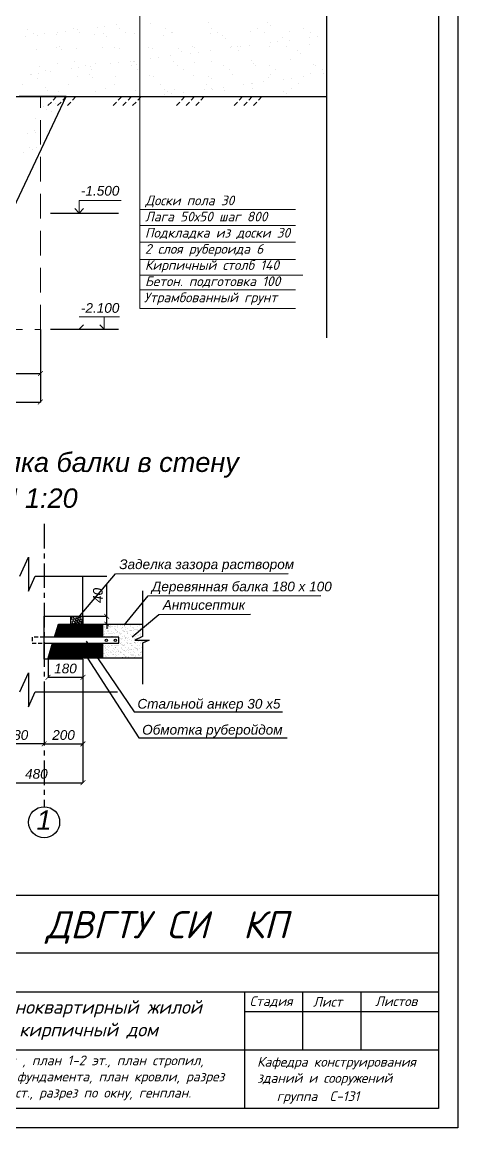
# Model space of a CAD drawing. Header units: millimetres. Extents: x 84778 to 227326, y -44398 to 146312.
# Drawn here: x 216097 to 227326, y -44398 to -15894 of the extents above; entities that cross this region are included whole.
import ezdxf

# ---------------------------------------------------------------- set-up
doc = ezdxf.new("R2010")
doc.units = ezdxf.units.MM
doc.header["$LTSCALE"] = 10
for name, pattern in [('ACAD_ISO03W100', [30, 12, -18]), ('CENTER', [50.8, 31.75, -6.35, 6.35, -6.35]), ('DASHED', [19.05, 12.7, -6.35])]:
    doc.linetypes.add(name, pattern=pattern)
for name, color, linetype in [('Осевая', 7, 'CENTER'), ('Пунктир', 7, 'DASHED'), ('Размерная', 7, 'Continuous'), ('Текст', 7, 'Continuous'), ('Штриховка', 7, 'DASHED')]:
    doc.layers.add(name, color=color, linetype=linetype)
for name, color, linetype, lineweight in [('Основная', 7, 'Continuous', 30), ('основной', 7, 'Continuous', 30), ('пунктирная', 7, 'ACAD_ISO03W100', 20), ('Тонкая', 7, 'Continuous', 25)]:
    doc.layers.add(name, color=color, linetype=linetype, lineweight=lineweight)
doc.styles.add('Isocpeur', font='isocpeui.ttf')
doc.styles.add('JOHN 13', font='isocpeui.ttf', dxfattribs={"height": 3.5})
doc.styles.add('STIL 888', font='ARIALI.TTF')

# ---------------------------------------------------------------- blocks, each defined once
blk = doc.blocks.new('_ArchTick')
at = {"color": 0, "linetype": 'ByBlock', "const_width": 0.15}
blk.add_lwpolyline([(-0.5, -0.5), (0.5, 0.5)], dxfattribs=at)

msp = doc.modelspace()

# ---------------------------------------------------------------- linework, layer by layer
at = {"lineweight": 30}
for p, q in [((227326.4, 15002.5), (227326.4, -44397.5)), ((226826.4, 14502.5), (226826.4, -43897.5)), ((226826.4, -43897.5), (145226.4, -43897.5)), ((227326.4, -44397.5), (143226.4, -44397.5))]:
    msp.add_line(p, q, dxfattribs=at)
at = {"color": 0, "linetype": 'ByBlock', "const_width": 18.8}
msp.add_lwpolyline([(216506.4, -25013.6), (216631.4, -24888.6)], dxfattribs=at)
at = {"layer": 'Осевая', "ltscale": 2}
msp.add_line((216664.5, -28829.4), (216664.5, -36119.9), dxfattribs=at)
at = {"layer": 'Основная', "ltscale": 50}
msp.add_line((216568.9, -17815.4), (223940.4, -17815.4), dxfattribs=at)
at = {"layer": 'основной', "linetype": 'Continuous', "ltscale": 1000}
for p, q in [((213717, -17815.4), (216568.9, -17815.4)), ((215811.2, -20815.4), (217231.8, -17815.4)), ((217231.8, -17815.4), (216018.9, -17815.4))]:
    msp.add_line(p, q, dxfattribs=at)
at = {"layer": 'основной', "ltscale": 1000}
for p, q in [((217664.5, -31211.2), (217664.5, -30177.7)), ((216664.5, -31211.2), (217664.5, -31211.2)), ((216664.5, -31898.7), (216664.5, -31211.2)), ((216664.5, -32311.2), (216664.5, -31898.7)), ((217664.5, -32311.2), (216664.5, -32311.2)), ((217664.5, -32311.8), (217664.5, -33160.6))]:
    msp.add_line(p, q, dxfattribs=at)
at = {"layer": 'Пунктир', "ltscale": 0.8}
for p, q in [((216664.5, -31748.7), (216356.3, -31748.7)), ((216356.3, -31748.7), (216356.3, -31898.7)), ((216356.3, -31898.7), (216664.5, -31898.7))]:
    msp.add_line(p, q, dxfattribs=at)
at = {"layer": 'пунктирная', "linetype": 'DASHED', "ltscale": 5}
for p, q in [((216568.9, -23815.4), (216568.9, -17815.4)), ((213568.9, -23815.4), (216568.9, -23815.4))]:
    msp.add_line(p, q, dxfattribs=at)
at = {"layer": 'Размерная', "linetype": 'Continuous', "lineweight": 20}
for p, q in [((217568.7, -20495.4), (218653.4, -20495.4)), ((217568.7, -20815.4), (217568.7, -20495.4)), ((217455.6, -20702.3), (217568.7, -20815.4)), ((217681.9, -20702.3), (217568.7, -20815.4)), ((217568.7, -23488), (218609.8, -23488)), ((218210.1, -23808), (218210.1, -23488)), ((217681.9, -23694.8), (217568.7, -23808)), ((218096.9, -23694.8), (218210.1, -23808))]:
    msp.add_line(p, q, dxfattribs=at)
at = {"layer": 'Размерная', "ltscale": 1000}
for p, q in [((216664.5, -33161.2), (216664.5, -34500.9)), ((216664.5, -33164.4), (216664.5, -34500.9)), ((217664.5, -33164.4), (217664.5, -34500.9)), ((217664.5, -33165), (217664.5, -35502.1)), ((216664.5, -34499.7), (215264.5, -34499.7)), ((216664.5, -34499.7), (217664.5, -34499.7)), ((215264.5, -35500.9), (217664.5, -35500.9))]:
    msp.add_line(p, q, dxfattribs=at)
at = {"layer": 'Текст', "lineweight": 20}
for p, q in [((219134.6, -13465.4), (219134.6, -23275.8)), ((219134.6, -20724), (223140.7, -20724)), ((219134.6, -21138.7), (223140.7, -21138.7)), ((219134.6, -21569.3), (223140.7, -21569.3)), ((219134.6, -22015.9), (223140.7, -22015.9)), ((219134.6, -22414.6), (223334.9, -22414.6)), ((219134.6, -22797.4), (223140.7, -22797.4)), ((219134.6, -23275.8), (223140.7, -23275.8))]:
    msp.add_line(p, q, dxfattribs=at)
at = {"layer": 'Тонкая', "ltscale": 50}
for p, q in [((223942.8, -10943.1), (223942.8, -24028.4)), ((216832.7, -20815.4), (218583.3, -20815.4)), ((216568.9, -23814.8), (216568.9, -24952)), ((216832.7, -23808), (218583.3, -23808)), ((215068.9, -24951.1), (216568.9, -24951.1))]:
    msp.add_line(p, q, dxfattribs=at)
at = {"layer": 'Тонкая', "linetype": 'Continuous', "ltscale": 1000}
for p, q in [((218540.2, -15956.8), (218540.2, -15956.8)), ((219414.3, -15928.3), (219414.3, -15928.3)), ((220891.1, -15897.7), (220891.1, -15897.7)), ((222415.6, -15910.8), (222415.6, -15910.8)), ((216238.2, -16072.8), (216238.2, -16072.8)), ((216398.9, -16175.2), (216398.9, -16175.2)), ((216489.1, -16226.9), (216489.1, -16226.9)), ((216674.1, -16185.3), (216674.1, -16185.3)), ((216978.1, -16215.3), (216978.1, -16215.3)), ((217006.6, -16158.8), (217006.6, -16158.8)), ((217204.9, -16132.6), (217204.9, -16132.6)), ((217424.7, -16070.7), (217424.7, -16070.7)), ((217514.7, -16091.9), (217514.7, -16091.9)), ((217585.4, -16173), (217585.4, -16173)), ((217952.7, -16219.9), (217952.7, -16219.9)), ((218032.2, -16023.7), (218032.2, -16023.7)), ((218198.7, -16198.4), (218198.7, -16198.4)), ((218230.5, -15997.6), (218230.5, -15997.6)), ((218611.2, -16068.5), (218611.2, -16068.5)), ((218771.9, -16170.9), (218771.9, -16170.9)), ((218981.8, -16182.9), (218981.8, -16182.9)), ((219745.7, -16232.1), (219745.7, -16232.1)), ((219797.7, -16066.4), (219797.7, -16066.4)), ((219958.4, -16168.7), (219958.4, -16168.7)), ((219979.1, -16170.1), (219979.1, -16170.1)), ((220953.7, -16174.8), (220953.7, -16174.8)), ((220984.2, -16064.2), (220984.2, -16064.2)), ((221144.9, -16166.6), (221144.9, -16166.6)), ((221270.3, -16245.2), (221270.3, -16245.2)), ((221982.8, -16137.7), (221982.8, -16137.7)), ((222170.7, -16062.1), (222170.7, -16062.1)), ((222331.3, -16164.4), (222331.3, -16164.4)), ((222485.8, -15975.1), (222485.8, -15975.1)), ((222980.1, -16125), (222980.1, -16125)), ((223357.2, -16059.9), (223357.2, -16059.9)), ((223517.8, -16162.3), (223517.8, -16162.3)), ((216179.4, -16267.7), (216179.4, -16267.7)), ((218268.9, -16262.7), (218268.9, -16262.7)), ((220494.3, -16527.4), (220494.3, -16527.4)), ((221340.5, -16309.5), (221340.5, -16309.5)), ((221491.6, -16514.6), (221491.6, -16514.6)), ((221968.2, -16492), (221968.2, -16492)), ((222466.2, -16519.3), (222466.2, -16519.3)), ((222485.7, -16423.9), (222485.7, -16423.9)), ((222684, -16397.8), (222684, -16397.8)), ((222817.3, -16278.8), (222817.3, -16278.8)), ((222993.8, -16357), (222993.8, -16357)), ((223495.2, -16482.2), (223495.2, -16482.2)), ((223511.3, -16288.9), (223511.3, -16288.9)), ((223709.6, -16262.8), (223709.6, -16262.8)), ((216464.3, -16609.5), (216464.3, -16609.5)), ((216977.3, -16543.7), (216977.3, -16543.7)), ((217053.4, -16532.8), (217053.4, -16532.8)), ((217123.6, -16597.1), (217123.6, -16597.1)), ((217493.3, -16572.5), (217493.3, -16572.5)), ((218163.8, -16541.5), (218163.8, -16541.5)), ((218490.6, -16559.8), (218490.6, -16559.8)), ((218600.4, -16566.5), (218600.4, -16566.5)), ((219350.3, -16539.4), (219350.3, -16539.4)), ((219465.2, -16564.4), (219465.2, -16564.4)), ((219607.3, -16802.8), (219607.3, -16802.8)), ((219917.1, -16762), (219917.1, -16762)), ((220124.9, -16579.5), (220124.9, -16579.5)), ((220195.2, -16643.9), (220195.2, -16643.9)), ((220434.6, -16693.9), (220434.6, -16693.9)), ((220536.8, -16537.2), (220536.8, -16537.2)), ((220632.9, -16667.8), (220632.9, -16667.8)), ((220942.6, -16627), (220942.6, -16627)), ((221460.1, -16558.9), (221460.1, -16558.9)), ((221658.5, -16532.8), (221658.5, -16532.8)), ((221672, -16613.2), (221672, -16613.2)), ((221723.3, -16535.1), (221723.3, -16535.1)), ((222909.7, -16532.9), (222909.7, -16532.9)), ((223196.5, -16626.3), (223196.5, -16626.3)), ((223266.7, -16690.7), (223266.7, -16690.7)), ((216545.9, -17026.9), (216545.9, -17026.9)), ((217002.1, -16949.4), (217002.1, -16949.4)), ((217357.9, -17099), (217357.9, -17099)), ((217455, -16900.8), (217455, -16900.8)), ((217556.2, -17072.9), (217556.2, -17072.9)), ((217732.4, -17024.7), (217732.4, -17024.7)), ((217865.9, -17032.1), (217865.9, -17032.1)), ((217976.7, -16954), (217976.7, -16954)), ((218383.4, -16964), (218383.4, -16964)), ((218581.8, -16937.8), (218581.8, -16937.8)), ((218891.5, -16897.1), (218891.5, -16897.1)), ((218918.9, -17022.6), (218918.9, -17022.6)), ((218979.6, -16913.9), (218979.6, -16913.9)), ((219005.8, -16917), (219005.8, -16917)), ((219049.8, -16978.3), (219049.8, -16978.3)), ((219409, -16828.9), (219409, -16828.9)), ((220003.1, -16904.3), (220003.1, -16904.3)), ((220105.4, -17020.4), (220105.4, -17020.4)), ((220526.6, -16947.6), (220526.6, -16947.6)), ((220977.7, -16908.9), (220977.7, -16908.9)), ((221291.9, -17018.3), (221291.9, -17018.3)), ((222006.8, -16871.9), (222006.8, -16871.9)), ((222051.2, -16960.7), (222051.2, -16960.7)), ((222121.4, -17025.1), (222121.4, -17025.1)), ((222478.4, -17016.1), (222478.4, -17016.1)), ((223004.1, -16859.1), (223004.1, -16859.1)), ((223598.2, -16994.4), (223598.2, -16994.4)), ((223664.9, -17014), (223664.9, -17014)), ((216309.7, -17235.2), (216309.7, -17235.2)), ((216332.3, -17234), (216332.3, -17234)), ((216488.3, -17343.7), (216488.3, -17343.7)), ((216530.6, -17207.9), (216530.6, -17207.9)), ((216706.6, -17129.3), (216706.6, -17129.3)), ((216840.4, -17167.1), (216840.4, -17167.1)), ((217517.3, -17306.6), (217517.3, -17306.6)), ((217834.3, -17248.3), (217834.3, -17248.3)), ((217893.1, -17127.1), (217893.1, -17127.1)), ((217904.5, -17312.7), (217904.5, -17312.7)), ((218514.6, -17293.9), (218514.6, -17293.9)), ((219079.6, -17124.9), (219079.6, -17124.9)), ((219381.3, -17282), (219381.3, -17282)), ((219489.2, -17298.5), (219489.2, -17298.5)), ((220266.1, -17122.8), (220266.1, -17122.8)), ((220518.3, -17261.5), (220518.3, -17261.5)), ((220905.8, -17295.1), (220905.8, -17295.1)), ((220976.1, -17359.5), (220976.1, -17359.5)), ((221452.6, -17120.6), (221452.6, -17120.6)), ((221515.6, -17248.8), (221515.6, -17248.8)), ((222452.9, -17328.8), (222452.9, -17328.8)), ((222490.2, -17253.4), (222490.2, -17253.4)), ((222639.1, -17118.5), (222639.1, -17118.5)), ((222837, -17364.1), (222837, -17364.1)), ((223035.3, -17338), (223035.3, -17338)), ((223345.1, -17297.2), (223345.1, -17297.2)), ((223519.3, -17216.4), (223519.3, -17216.4)), ((223825.5, -17116.3), (223825.5, -17116.3)), ((223862.6, -17229.1), (223862.6, -17229.1)), ((216098.5, -17499.9), (216098.5, -17499.9)), ((216688.9, -17582.7), (216688.9, -17582.7)), ((216759.2, -17647.1), (216759.2, -17647.1)), ((217285, -17497.7), (217285, -17497.7)), ((218236, -17616.4), (218236, -17616.4)), ((218471.5, -17495.6), (218471.5, -17495.6)), ((219029.8, -17651.1), (219029.8, -17651.1)), ((219658, -17493.4), (219658, -17493.4)), ((219760.5, -17629.5), (219760.5, -17629.5)), ((220027.1, -17638.4), (220027.1, -17638.4)), ((220785.9, -17634.1), (220785.9, -17634.1)), ((220844.5, -17491.3), (220844.5, -17491.3)), ((220984.2, -17608), (220984.2, -17608)), ((221001.7, -17643), (221001.7, -17643)), ((221293.9, -17567.3), (221293.9, -17567.3)), ((221307.5, -17663.2), (221307.5, -17663.2)), ((221811.4, -17499.1), (221811.4, -17499.1)), ((222009.7, -17473), (222009.7, -17473)), ((222030.8, -17606), (222030.8, -17606)), ((222031, -17489.1), (222031, -17489.1)), ((222319.5, -17432.2), (222319.5, -17432.2)), ((223028.1, -17593.3), (223028.1, -17593.3)), ((223217.5, -17487), (223217.5, -17487)), ((217026.1, -17683.5), (217026.1, -17683.5)), ((218000.7, -17688.2), (218000.7, -17688.2)), ((219760.3, -17769.2), (219760.3, -17769.2)), ((219830.7, -17693.9), (219830.7, -17693.9)), ((219958.6, -17743), (219958.6, -17743)), ((220268.4, -17702.3), (220268.4, -17702.3)), ((222832.1, -17676.3), (222832.1, -17676.3)), ((222902.3, -17740.6), (222902.3, -17740.6)), ((216568.9, -23815.4), (216568.9, -25686.6)), ((213568.9, -25686.6), (216568.9, -25686.6))]:
    msp.add_line(p, q, dxfattribs=at)
at = {"layer": 'Тонкая', "ltscale": 1000}
for p, q in [((216038.6, -30177.7), (216257.6, -29684.5)), ((216257.6, -29684.5), (216257.6, -30560.1)), ((216257.6, -30560.1), (216429.7, -30177.7)), ((216429.7, -30177.7), (218278.5, -30177.7)), ((217545.7, -31248.7), (218502.3, -30111.7)), ((218502.3, -30111.7), (222956.6, -30104.9)), ((218278.4, -31211.2), (218278.4, -30385.4)), ((218729, -31436.2), (219341.4, -30684.5)), ((219200.2, -30555.7), (219200.2, -31727.9)), ((219341.4, -30684.5), (223795.7, -30677.7)), ((217356.2, -31411.2), (217356.5, -31211.2)), ((217356.3, -31348.3), (217371.7, -31332.9)), ((217356.4, -31303.3), (217388.6, -31271.2)), ((217356.5, -31258.4), (217403.6, -31211.2)), ((217356.5, -31211.2), (217664.5, -31211.2)), ((217377.3, -31372.2), (217433.5, -31316.1)), ((217382.9, -31321.7), (217382.9, -31321.7)), ((217394.2, -31310.5), (217450.3, -31254.3)), ((217399.8, -31259.9), (217399.8, -31259.9)), ((217411, -31248.7), (217448.5, -31211.2)), ((217439.1, -31355.4), (217495.2, -31299.2)), ((217444.7, -31304.8), (217444.7, -31304.8)), ((217455.9, -31293.6), (217512, -31237.5)), ((217461.5, -31243.1), (217461.5, -31243.1)), ((217472.7, -31231.9), (217493.4, -31211.2)), ((217484, -31400.3), (217540.1, -31344.1)), ((217489.6, -31349.7), (217489.6, -31349.7)), ((217500.8, -31338.5), (217556.9, -31282.4)), ((217506.4, -31288), (217506.4, -31288)), ((217517.6, -31276.8), (217573.8, -31220.6)), ((217523.3, -31226.3), (217523.3, -31226.3)), ((217534.5, -31215), (217538.3, -31211.2)), ((217545.7, -31383.4), (217601.8, -31327.3)), ((217551.3, -31332.9), (217551.3, -31332.9)), ((217562.5, -31321.7), (217618.7, -31265.6)), ((217568.2, -31271.2), (217568.2, -31271.2)), ((217579.4, -31259.9), (217628.1, -31211.2)), ((217607.4, -31366.6), (217663.6, -31310.5)), ((217613.1, -31316.1), (217613.1, -31316.1)), ((217624.3, -31304.8), (217664.5, -31264.6)), ((217629.9, -31254.3), (217629.9, -31254.3)), ((217641.1, -31243.1), (217664.5, -31219.7)), ((217664.5, -31211.2), (217664.5, -31411.2)), ((217664.5, -31411.2), (217664.5, -31311.2)), ((217665.2, -31211.2), (218279.7, -31211.2)), ((218278.4, -31411.2), (218278.4, -31211.2)), ((218932.4, -31738.3), (219624.5, -31160.6)), ((219624.5, -31160.6), (221983, -31156.9)), ((216929.9, -31748.7), (217033.8, -31411.2)), ((216929.9, -31748.7), (217033.8, -31411.2)), ((216966.4, -31630.1), (218164.5, -31630.1)), ((216975.2, -31748.7), (216975.2, -31601.6)), ((216976.2, -31598.3), (218164.5, -31598.3)), ((216986, -31566.6), (218164.5, -31566.6)), ((216995.7, -31534.8), (218164.5, -31534.8)), ((217005.5, -31503.1), (218164.5, -31503.1)), ((217006.9, -31748.7), (217006.9, -31498.4)), ((217015.3, -31471.3), (218164.5, -31471.3)), ((217025, -31439.6), (218164.5, -31439.6)), ((217033.8, -31411.2), (219200.2, -31411.2)), ((217033.8, -31411.2), (218164.5, -31411.2)), ((217038.7, -31748.7), (217038.7, -31411.2)), ((217070.4, -31748.7), (217070.4, -31411.2)), ((217102.2, -31748.7), (217102.2, -31411.2)), ((217133.9, -31748.7), (217133.9, -31411.2)), ((217165.7, -31748.7), (217165.7, -31411.2)), ((217197.4, -31748.7), (217197.4, -31411.2)), ((217229.2, -31748.7), (217229.2, -31411.2)), ((217260.9, -31748.7), (217260.9, -31411.2)), ((217292.7, -31748.7), (217292.7, -31411.2)), ((217324.4, -31748.7), (217324.4, -31411.2)), ((217356.2, -31748.7), (217356.2, -31411.2)), ((217664.5, -31411.2), (217356.2, -31411.2)), ((217366.1, -31383.4), (217366.1, -31383.4)), ((217383.2, -31411.2), (217416.6, -31377.8)), ((217387.9, -31748.7), (217387.9, -31411.2)), ((217419.7, -31748.7), (217419.7, -31411.2)), ((217427.8, -31366.6), (217427.8, -31366.6)), ((217428.1, -31411.2), (217478.4, -31361)), ((217451.4, -31748.7), (217451.4, -31411.2)), ((217483.2, -31748.7), (217483.2, -31411.2)), ((217514.9, -31748.7), (217514.9, -31411.2)), ((217517.9, -31411.2), (217523.3, -31405.9)), ((217534.5, -31394.6), (217534.5, -31394.6)), ((217546.7, -31748.7), (217546.7, -31411.2)), ((217562.8, -31411.2), (217585, -31389)), ((217578.4, -31748.7), (217578.4, -31411.2)), ((217596.2, -31377.8), (217596.2, -31377.8)), ((217607.7, -31411.2), (217646.7, -31372.2)), ((217610.2, -31748.7), (217610.2, -31411.2)), ((217641.9, -31748.7), (217641.9, -31411.2)), ((217652.6, -31411.2), (217664.5, -31399.3)), ((217658, -31361), (217658, -31361)), ((217665.2, -31411.2), (218279.7, -31411.2)), ((217673.7, -31748.7), (217673.7, -31411.2)), ((217705.4, -31748.7), (217705.4, -31411.2)), ((217737.2, -31748.7), (217737.2, -31411.2)), ((217768.9, -31748.7), (217768.9, -31411.2)), ((217800.7, -31748.7), (217800.7, -31411.2)), ((217832.4, -31748.7), (217832.4, -31411.2)), ((217864.2, -31748.7), (217864.2, -31411.2)), ((217895.9, -31748.7), (217895.9, -31411.2)), ((217927.7, -31748.7), (217927.7, -31411.2)), ((217959.4, -31748.7), (217959.4, -31411.2)), ((217991.2, -31748.7), (217991.2, -31411.2)), ((218022.9, -31748.7), (218022.9, -31411.2)), ((218054.7, -31748.7), (218054.7, -31411.2)), ((218086.4, -31748.7), (218086.4, -31411.2)), ((218118.2, -31748.7), (218118.2, -31411.2)), ((218149.9, -31748.7), (218149.9, -31411.2)), ((218164.5, -31411.2), (218164.5, -31748.7)), ((218164.5, -31411.2), (218164.5, -31748.7)), ((218164.6, -31510.5), (218164.6, -31510.5)), ((218171.2, -31480), (218171.2, -31480)), ((218172.2, -31490.3), (218172.2, -31490.3)), ((218182.9, -31490.7), (218182.9, -31490.7)), ((218216.2, -31503.7), (218216.2, -31503.7)), ((218223.6, -31479.8), (218223.6, -31479.8)), ((218227.6, -31602.1), (218227.6, -31602.1)), ((218238.1, -31541.3), (218238.1, -31541.3)), ((218246.8, -31411.5), (218246.8, -31411.5)), ((218273.5, -31428.5), (218273.5, -31428.5)), ((218278.4, -31411.2), (218278.4, -31536.2)), ((218298, -31570.5), (218298, -31570.5)), ((218301.3, -31599.3), (218301.3, -31599.3)), ((218302.5, -31492.4), (218302.5, -31492.4)), ((218309.2, -31414.1), (218309.2, -31414.1)), ((218313, -31610), (218313, -31610)), ((218313.2, -31536.4), (218313.2, -31536.4)), ((218324.8, -31587.6), (218324.8, -31587.6)), ((218335.6, -31488), (218335.6, -31488)), ((218362.1, -31424.3), (218362.1, -31424.3)), ((218369.9, -31490), (218369.9, -31490)), ((218373.8, -31435), (218373.8, -31435)), ((218387.2, -31481.2), (218387.2, -31481.2)), ((218395.1, -31473.6), (218395.1, -31473.6)), ((218399.1, -31596), (218399.1, -31596)), ((218429, -31485.6), (218429, -31485.6)), ((218445.7, -31637.9), (218445.7, -31637.9)), ((218471.3, -31428.2), (218471.3, -31428.2)), ((218471.7, -31414.8), (218471.7, -31414.8)), ((218473.4, -31469.9), (218473.4, -31469.9)), ((218475.7, -31537.2), (218475.7, -31537.2)), ((218492.2, -31543.5), (218492.2, -31543.5)), ((218495.8, -31570.1), (218495.8, -31570.1)), ((218503.9, -31554.3), (218503.9, -31554.3)), ((218506.5, -31465.5), (218506.5, -31465.5)), ((218522.6, -31587.2), (218522.6, -31587.2)), ((218532, -31626.6), (218532, -31626.6)), ((218558.1, -31458.7), (218558.1, -31458.7)), ((218559.2, -31604.9), (218559.2, -31604.9)), ((218561.3, -31471.5), (218561.3, -31471.5)), ((218565, -31622.2), (218565, -31622.2)), ((218565.3, -31593.8), (218565.3, -31593.8)), ((218567.7, -31489.6), (218567.7, -31489.6)), ((218616.7, -31615.4), (218616.7, -31615.4)), ((218619.9, -31429.9), (218619.9, -31429.9)), ((218644.4, -31447.4), (218644.4, -31447.4)), ((218647.2, -31531), (218647.2, -31531)), ((218669, -31427.8), (218669, -31427.8)), ((218677.4, -31443), (218677.4, -31443)), ((218683.1, -31487.8), (218683.1, -31487.8)), ((218693.5, -31569.8), (218693.5, -31569.8)), ((218694.8, -31498.5), (218694.8, -31498.5)), ((218702.9, -31604.1), (218702.9, -31604.1)), ((218720.3, -31586.8), (218720.3, -31586.8)), ((218723.8, -31472.3), (218723.8, -31472.3)), ((218727.8, -31594.6), (218727.8, -31594.6)), ((218729, -31436.2), (218729, -31436.2)), ((218736, -31599.7), (218736, -31599.7)), ((218750, -31549.1), (218750, -31549.1)), ((218765.4, -31489.2), (218765.4, -31489.2)), ((218787.6, -31592.9), (218787.6, -31592.9)), ((218813.2, -31607.1), (218813.2, -31607.1)), ((218813.4, -31528.9), (218813.4, -31528.9)), ((218815.3, -31424.9), (218815.3, -31424.9)), ((218825, -31617.8), (218825, -31617.8)), ((218848.3, -31420.5), (218848.3, -31420.5)), ((218866.8, -31427.5), (218866.8, -31427.5)), ((218873.8, -31581.6), (218873.8, -31581.6)), ((218874, -31432.1), (218874, -31432.1)), ((218885.7, -31442.8), (218885.7, -31442.8)), ((218891.3, -31569.4), (218891.3, -31569.4)), ((218895.3, -31466.1), (218895.3, -31466.1)), ((218899.3, -31588.4), (218899.3, -31588.4)), ((218900, -31413.7), (218900, -31413.7)), ((218906.9, -31577.2), (218906.9, -31577.2)), ((218918.1, -31586.5), (218918.1, -31586.5)), ((218940.9, -31493.4), (218940.9, -31493.4)), ((218958.5, -31570.4), (218958.5, -31570.4)), ((218963.2, -31488.9), (218963.2, -31488.9)), ((218975.8, -31529.7), (218975.8, -31529.7)), ((219004.1, -31551.3), (219004.1, -31551.3)), ((219015.8, -31562.1), (219015.8, -31562.1)), ((219044.8, -31559.1), (219044.8, -31559.1)), ((219061.5, -31464), (219061.5, -31464)), ((219064.5, -31427.1), (219064.5, -31427.1)), ((219065.5, -31586.3), (219065.5, -31586.3)), ((219071.1, -31612.7), (219071.1, -31612.7)), ((219077.8, -31554.7), (219077.8, -31554.7)), ((219089, -31569.1), (219089, -31569.1)), ((219115.8, -31586.1), (219115.8, -31586.1)), ((219129.4, -31547.9), (219129.4, -31547.9)), ((219131.8, -31437.7), (219131.8, -31437.7)), ((219147.3, -31523.5), (219147.3, -31523.5)), ((219160.9, -31488.5), (219160.9, -31488.5)), ((219195, -31495.6), (219195, -31495.6)), ((218587.9, -31748.7), (216664.5, -31748.7)), ((216664.5, -31898.7), (216899.1, -31898.7)), ((216764.5, -32286.2), (216883.8, -31898.7)), ((216764.5, -32286.2), (216883.8, -31898.7)), ((216878.5, -31915.8), (218164.5, -31915.8)), ((216879.9, -32286.2), (216879.9, -31911.2)), ((216883.8, -31898.7), (218164.5, -31898.7)), ((216899.1, -31898.7), (218587.9, -31898.7)), ((216911.7, -32286.2), (216911.7, -31898.7)), ((218164.5, -31748.7), (216929.9, -31748.7)), ((216937.1, -31725.3), (218164.5, -31725.3)), ((216943.4, -31748.7), (216943.4, -31704.8)), ((216943.4, -32286.2), (216943.4, -31898.7)), ((216946.9, -31693.6), (218164.5, -31693.6)), ((216956.6, -31661.8), (218164.5, -31661.8)), ((216975.2, -32286.2), (216975.2, -31898.7)), ((217006.9, -32286.2), (217006.9, -31898.7)), ((217038.7, -32286.2), (217038.7, -31898.7)), ((217070.4, -32286.2), (217070.4, -31898.7)), ((217102.2, -32286.2), (217102.2, -31898.7)), ((217133.9, -32286.2), (217133.9, -31898.7)), ((217165.7, -32286.2), (217165.7, -31898.7)), ((217197.4, -32286.2), (217197.4, -31898.7)), ((217229.2, -32286.2), (217229.2, -31898.7)), ((217260.9, -32286.2), (217260.9, -31898.7)), ((217292.7, -32286.2), (217292.7, -31898.7)), ((217324.4, -32286.2), (217324.4, -31898.7)), ((217356.2, -32286.2), (217356.2, -31898.7)), ((217387.9, -32286.2), (217387.9, -31898.7)), ((217419.7, -32286.2), (217419.7, -31898.7)), ((217451.4, -32286.2), (217451.4, -31898.7)), ((217483.2, -32286.2), (217483.2, -31898.7)), ((217514.9, -32286.2), (217514.9, -31898.7)), ((217546.7, -32286.2), (217546.7, -31898.7)), ((217578.4, -32286.2), (217578.4, -31898.7)), ((217610.2, -32286.2), (217610.2, -31898.7)), ((217641.9, -32286.2), (217641.9, -31898.7)), ((217673.7, -32286.2), (217673.7, -31898.7)), ((217705.4, -32286.2), (217705.4, -31898.7)), ((217737.2, -32286.2), (217737.2, -31898.7)), ((217748.8, -31851), (218980.9, -33671.7)), ((217768.9, -32286.2), (217768.9, -31898.7)), ((217800.7, -32286.2), (217800.7, -31898.7)), ((217832.4, -32286.2), (217832.4, -31898.7)), ((217864.2, -32286.2), (217864.2, -31898.7)), ((217895.9, -32286.2), (217895.9, -31898.7)), ((217927.7, -32286.2), (217927.7, -31898.7)), ((217959.4, -32286.2), (217959.4, -31898.7)), ((217991.2, -32286.2), (217991.2, -31898.7)), ((218022.9, -32286.2), (218022.9, -31898.7)), ((218054.7, -32286.2), (218054.7, -31898.7)), ((218086.4, -32286.2), (218086.4, -31898.7)), ((218118.2, -32286.2), (218118.2, -31898.7)), ((218149.9, -32286.2), (218149.9, -31898.7)), ((218164.5, -31898.7), (218164.5, -32286.2)), ((218164.5, -31898.7), (218164.5, -32286.2)), ((218177.4, -31716.3), (218177.4, -31716.3)), ((218178.4, -31746.9), (218178.4, -31746.9)), ((218190.1, -31671.6), (218190.1, -31671.6)), ((218223.2, -31667.2), (218223.2, -31667.2)), ((218223.5, -31649.3), (218223.5, -31649.3)), ((218229.6, -31905.9), (218229.6, -31905.9)), ((218231.6, -31724.5), (218231.6, -31724.5)), ((218274.8, -31660.4), (218274.8, -31660.4)), ((218317.2, -31658.8), (218317.2, -31658.8)), ((218325.2, -31903.5), (218325.2, -31903.5)), ((218349.3, -31729.5), (218349.3, -31729.5)), ((218361, -31649.1), (218361, -31649.1)), ((218368.3, -31660.6), (218368.3, -31660.6)), ((218376.1, -31746.6), (218376.1, -31746.6)), ((218382.4, -31904.2), (218382.4, -31904.2)), ((218394.1, -31644.7), (218394.1, -31644.7)), ((218403.1, -31718.3), (218403.1, -31718.3)), ((218421.2, -31649), (218421.2, -31649)), ((218427.4, -31905.6), (218427.4, -31905.6)), ((218431.5, -31718.5), (218431.5, -31718.5)), ((218443.2, -31729.3), (218443.2, -31729.3)), ((218479.7, -31659.6), (218479.7, -31659.6)), ((218487.7, -31904.3), (218487.7, -31904.3)), ((218547.1, -31729.1), (218547.1, -31729.1)), ((218569.3, -31716.2), (218569.3, -31716.2)), ((218573.9, -31746.2), (218573.9, -31746.2)), ((218587.9, -31898.7), (218587.9, -31748.7)), ((218590.5, -31783.3), (218590.5, -31783.3)), ((218598.4, -31888.2), (218598.4, -31888.2)), ((218619, -31648.6), (218619, -31648.6)), ((218622.4, -31662.8), (218622.4, -31662.8)), ((218623.6, -31778.9), (218623.6, -31778.9)), ((218625.1, -31905.2), (218625.1, -31905.2)), ((218628.6, -31899.1), (218628.6, -31899.1)), ((218634.1, -31673.5), (218634.1, -31673.5)), ((218651.2, -31653.4), (218651.2, -31653.4)), ((218655.2, -31775.7), (218655.2, -31775.7)), ((218659.2, -31898.1), (218659.2, -31898.1)), ((218670.3, -31807.6), (218670.3, -31807.6)), ((218675.2, -31772.1), (218675.2, -31772.1)), ((218689.3, -31724.1), (218689.3, -31724.1)), ((218731.8, -31717), (218731.8, -31717)), ((218735.8, -31839.3), (218735.8, -31839.3)), ((218744.8, -31728.8), (218744.8, -31728.8)), ((218752.5, -31782.1), (218752.5, -31782.1)), ((218761.4, -31760.8), (218761.4, -31760.8)), ((218764.2, -31792.8), (218764.2, -31792.8)), ((218771.6, -31745.8), (218771.6, -31745.8)), ((218794.5, -31756.4), (218794.5, -31756.4)), ((218796.1, -31887.8), (218796.1, -31887.8)), ((218816.7, -31648.3), (218816.7, -31648.3)), ((218817.4, -31651.3), (218817.4, -31651.3)), ((218819.5, -31843.4), (218819.5, -31843.4)), ((218820, -31917.5), (218820, -31917.5)), ((218821.4, -31773.6), (218821.4, -31773.6)), ((218822.9, -31904.9), (218822.9, -31904.9)), ((218825.4, -31896), (218825.4, -31896)), ((218846.1, -31749.6), (218846.1, -31749.6)), ((218853, -31913.1), (218853, -31913.1)), ((218868, -31807.3), (218868, -31807.3)), ((218880.2, -31668.4), (218880.2, -31668.4)), ((218882.7, -31901.3), (218882.7, -31901.3)), ((218894.4, -31912), (218894.4, -31912)), ((218903.3, -31710.8), (218903.3, -31710.8)), ((218904.7, -31906.3), (218904.7, -31906.3)), ((218907.3, -31833.1), (218907.3, -31833.1)), ((218932.4, -31738.3), (218932.4, -31738.3)), ((218942.6, -31728.4), (218942.6, -31728.4)), ((218943.4, -31726.3), (218943.4, -31726.3)), ((218955.1, -31737), (218955.1, -31737)), ((218965.4, -31733.9), (218965.4, -31733.9)), ((218969.3, -31745.5), (218969.3, -31745.5)), ((218979.8, -31652), (218979.8, -31652)), ((218983.8, -31774.4), (218983.8, -31774.4)), ((218987.8, -31896.7), (218987.8, -31896.7)), ((218990.9, -31895), (218990.9, -31895)), ((218993.9, -31887.4), (218993.9, -31887.4)), ((219200.2, -31727.9), (219005.7, -31829.4)), ((219005.7, -31829.4), (219200.2, -31829.4)), ((219010.3, -31787.7), (219010.3, -31787.7)), ((219014.5, -31647.9), (219014.5, -31647.9)), ((219017.1, -31727.1), (219017.1, -31727.1)), ((219020.6, -31904.5), (219020.6, -31904.5)), ((219024, -31890.6), (219024, -31890.6)), ((219069.5, -31708.7), (219069.5, -31708.7)), ((219073.5, -31831), (219073.5, -31831)), ((219073.6, -31845.6), (219073.6, -31845.6)), ((219075.6, -31883.8), (219075.6, -31883.8)), ((219085.3, -31856.3), (219085.3, -31856.3)), ((219103.3, -31715.8), (219103.3, -31715.8)), ((219134.3, -31670.6), (219134.3, -31670.6)), ((219136.4, -31711.4), (219136.4, -31711.4)), ((219140.3, -31728.1), (219140.3, -31728.1)), ((219140.5, -31906.9), (219140.5, -31906.9)), ((219146, -31681.3), (219146, -31681.3)), ((219151.3, -31645.9), (219151.3, -31645.9)), ((219159.3, -31890.6), (219159.3, -31890.6)), ((219161.9, -31872.5), (219161.9, -31872.5)), ((219167.1, -31745.1), (219167.1, -31745.1)), ((219188, -31704.6), (219188, -31704.6)), ((219191.6, -31887.1), (219191.6, -31887.1)), ((219194.9, -31868.1), (219194.9, -31868.1)), ((219200.2, -31829.4), (219368.7, -31829.4)), ((219368.7, -31829.4), (219200.2, -31899.2)), ((219200.2, -31899.2), (219200.2, -32961)), ((219235.9, -31831.8), (219235.9, -31831.8)), ((219246.5, -31861.3), (219246.5, -31861.3)), ((216790.6, -32201.6), (218164.5, -32201.6)), ((216800.3, -32169.8), (218164.5, -32169.8)), ((216810.1, -32138.1), (218164.5, -32138.1)), ((216816.4, -32286.2), (216816.4, -32117.5)), ((216819.9, -32106.3), (218164.5, -32106.3)), ((216829.6, -32074.6), (218164.5, -32074.6)), ((216839.4, -32042.8), (218164.5, -32042.8)), ((216848.2, -32286.2), (216848.2, -32014.3)), ((216849.2, -32011.1), (218164.5, -32011.1)), ((216859, -31979.3), (218164.5, -31979.3)), ((216868.7, -31947.6), (218164.5, -31947.6)), ((217705.4, -32169.8), (219103.1, -34340.8)), ((218167, -32150.3), (218167, -32150.3)), ((218169.3, -32003.1), (218169.3, -32003.1)), ((218179.6, -32126.7), (218179.6, -32126.7)), ((218179.8, -31949.3), (218179.8, -31949.3)), ((218186.1, -32185.6), (218186.1, -32185.6)), ((218191.5, -31960), (218191.5, -31960)), ((218194.8, -32164.2), (218194.8, -32164.2)), ((218221, -31996.3), (218221, -31996.3)), ((218227.9, -32159.8), (218227.9, -32159.8)), ((218239.6, -31969.2), (218239.6, -31969.2)), ((218243.6, -32091.6), (218243.6, -32091.6)), ((218246.8, -32010.6), (218246.8, -32010.6)), ((218254.1, -32047.9), (218254.1, -32047.9)), ((218279.5, -32153.1), (218279.5, -32153.1)), ((218280.9, -32064.9), (218280.9, -32064.9)), ((218305.4, -32206.9), (218305.4, -32206.9)), ((218307.2, -31985), (218307.2, -31985)), ((218310, -32068.5), (218310, -32068.5)), ((218321.7, -32079.2), (218321.7, -32079.2)), ((218326, -31967.4), (218326, -31967.4)), ((218329.2, -32025.8), (218329.2, -32025.8)), ((218333.2, -32148.2), (218333.2, -32148.2)), ((218340.3, -31980.6), (218340.3, -31980.6)), ((218365.8, -32141.7), (218365.8, -32141.7)), ((218376.9, -32129.9), (218376.9, -32129.9)), ((218377.3, -32126.4), (218377.3, -32126.4)), ((218391.9, -31973.8), (218391.9, -31973.8)), ((218398.8, -32137.3), (218398.8, -32137.3)), ((218411.1, -31963), (218411.1, -31963)), ((218415.1, -32085.4), (218415.1, -32085.4)), ((218419.1, -32207.7), (218419.1, -32207.7)), ((218437.7, -31954.9), (218437.7, -31954.9)), ((218440.1, -32187.8), (218440.1, -32187.8)), ((218450.4, -32130.6), (218450.4, -32130.6)), ((218451.9, -32047.5), (218451.9, -32047.5)), ((218451.9, -32198.5), (218451.9, -32198.5)), ((218478.1, -31962.5), (218478.1, -31962.5)), ((218478.7, -32064.6), (218478.7, -32064.6)), ((218491.7, -32026.6), (218491.7, -32026.6)), ((218495.7, -32149), (218495.7, -32149)), ((218500.9, -32012.8), (218500.9, -32012.8)), ((218503.2, -32206.5), (218503.2, -32206.5)), ((218511.2, -31958.1), (218511.2, -31958.1)), ((218512.6, -32023.5), (218512.6, -32023.5)), ((218523.8, -31967), (218523.8, -31967)), ((218536.7, -32119.2), (218536.7, -32119.2)), ((218562.8, -31951.3), (218562.8, -31951.3)), ((218567.8, -32074.1), (218567.8, -32074.1)), ((218569.7, -32114.8), (218569.7, -32114.8)), ((218575.1, -32126), (218575.1, -32126)), ((218577.3, -31960.9), (218577.3, -31960.9)), ((218581.3, -32083.3), (218581.3, -32083.3)), ((218585.3, -32205.6), (218585.3, -32205.6)), ((218621.4, -32108), (218621.4, -32108)), ((218631, -32132), (218631, -32132)), ((218642.7, -32142.8), (218642.7, -32142.8)), ((218649.1, -31940), (218649.1, -31940)), ((218649.6, -32047.2), (218649.6, -32047.2)), ((218663.2, -32020.4), (218663.2, -32020.4)), ((218667.2, -32142.8), (218667.2, -32142.8)), ((218676.4, -32064.2), (218676.4, -32064.2)), ((218682.1, -31935.6), (218682.1, -31935.6)), ((218691.8, -31957.1), (218691.8, -31957.1)), ((218698, -32193.4), (218698, -32193.4)), ((218700.9, -32206.2), (218700.9, -32206.2)), ((218703.5, -31967.8), (218703.5, -31967.8)), ((218707.6, -32096.7), (218707.6, -32096.7)), ((218721.5, -31966.6), (218721.5, -31966.6)), ((218733.7, -31928.8), (218733.7, -31928.8)), ((218739.8, -31961.7), (218739.8, -31961.7)), ((218740.7, -32092.3), (218740.7, -32092.3)), ((218743.8, -32084), (218743.8, -32084)), ((218747.8, -32206.4), (218747.8, -32206.4)), ((218758.7, -32018.4), (218758.7, -32018.4)), ((218772.8, -32125.6), (218772.8, -32125.6)), ((218792.3, -32085.5), (218792.3, -32085.5)), ((218821.9, -32076.3), (218821.9, -32076.3)), ((218829.4, -32018.3), (218829.4, -32018.3)), ((218833.4, -32140.7), (218833.4, -32140.7)), ((218833.6, -32087), (218833.6, -32087)), ((218847.4, -32046.8), (218847.4, -32046.8)), ((218874.2, -32063.9), (218874.2, -32063.9)), ((218878.5, -32074.2), (218878.5, -32074.2)), ((218888.9, -32137.7), (218888.9, -32137.7)), ((218898.7, -32205.8), (218898.7, -32205.8)), ((218911.3, -31955.5), (218911.3, -31955.5)), ((218911.6, -32069.8), (218911.6, -32069.8)), ((218915.3, -32077.9), (218915.3, -32077.9)), ((218919.3, -31966.3), (218919.3, -31966.3)), ((218919.3, -32200.2), (218919.3, -32200.2)), ((218949.6, -31962.7), (218949.6, -31962.7)), ((218952.1, -32195.6), (218952.1, -32195.6)), ((218963.2, -32063), (218963.2, -32063)), ((218963.8, -32206.3), (218963.8, -32206.3)), ((218970.6, -32125.3), (218970.6, -32125.3)), ((218991.8, -32019.1), (218991.8, -32019.1)), ((218995.8, -32141.4), (218995.8, -32141.4)), ((219012.8, -32020.6), (219012.8, -32020.6)), ((219024.5, -32031.3), (219024.5, -32031.3)), ((219045.1, -32046.5), (219045.1, -32046.5)), ((219049.5, -32051.7), (219049.5, -32051.7)), ((219071.9, -32063.5), (219071.9, -32063.5)), ((219077.5, -31953.4), (219077.5, -31953.4)), ((219079.8, -32081.9), (219079.8, -32081.9)), ((219081.5, -32075.7), (219081.5, -32075.7)), ((219082.5, -32047.3), (219082.5, -32047.3)), ((219085.5, -32198.1), (219085.5, -32198.1)), ((219096.4, -32205.5), (219096.4, -32205.5)), ((219108, -32208.4), (219108, -32208.4)), ((219117, -31965.9), (219117, -31965.9)), ((219134.1, -32040.5), (219134.1, -32040.5)), ((219141.1, -32204), (219141.1, -32204)), ((219143, -32139.8), (219143, -32139.8)), ((219154.7, -32150.6), (219154.7, -32150.6)), ((219163.3, -32012.9), (219163.3, -32012.9)), ((219167.3, -32135.3), (219167.3, -32135.3)), ((219168.3, -32124.9), (219168.3, -32124.9)), ((219192.7, -32197.2), (219192.7, -32197.2)), ((218164.5, -32286.2), (216764.5, -32286.2)), ((219200.2, -32286.2), (216764.5, -32286.2)), ((216764.5, -32286.8), (216764.5, -32786)), ((216771, -32265.1), (218164.5, -32265.1)), ((216780.8, -32233.3), (218164.5, -32233.3)), ((216784.7, -32286.2), (216784.7, -32220.7)), ((217664.5, -32311.8), (217664.5, -32786)), ((218171, -32272.7), (218171, -32272.7)), ((218230.9, -32285.7), (218230.9, -32285.7)), ((218247.6, -32213.9), (218247.6, -32213.9)), ((218249.3, -32243.5), (218249.3, -32243.5)), ((218261, -32254.2), (218261, -32254.2)), ((218332.2, -32224), (218332.2, -32224)), ((218337.2, -32270.5), (218337.2, -32270.5)), ((218428.6, -32285.4), (218428.6, -32285.4)), ((218499.7, -32271.3), (218499.7, -32271.3)), ((218507.1, -32249.1), (218507.1, -32249.1)), ((218530, -32223.6), (218530, -32223.6)), ((218595.2, -32275.9), (218595.2, -32275.9)), ((218626.4, -32285), (218626.4, -32285)), ((218628.3, -32271.5), (218628.3, -32271.5)), ((218671.2, -32265.1), (218671.2, -32265.1)), ((218679.9, -32264.8), (218679.9, -32264.8)), ((218727.7, -32223.2), (218727.7, -32223.2)), ((218761.2, -32251.3), (218761.2, -32251.3)), ((218766.2, -32253.4), (218766.2, -32253.4)), ((218772.9, -32262), (218772.9, -32262)), ((218799.2, -32249), (218799.2, -32249)), ((218824.1, -32284.7), (218824.1, -32284.7)), ((218837.4, -32263), (218837.4, -32263)), ((218850.8, -32242.2), (218850.8, -32242.2)), ((218925.5, -32222.9), (218925.5, -32222.9)), ((218937.1, -32230.9), (218937.1, -32230.9)), ((218970.1, -32226.5), (218970.1, -32226.5)), ((218999.8, -32263.8), (218999.8, -32263.8)), ((219019, -32256.9), (219019, -32256.9)), ((219021.8, -32219.7), (219021.8, -32219.7)), ((219021.9, -32284.3), (219021.9, -32284.3)), ((219123.2, -32222.5), (219123.2, -32222.5)), ((219171.3, -32257.6), (219171.3, -32257.6)), ((216038.6, -33160.6), (216257.6, -32667.5)), ((216257.6, -32667.5), (216257.6, -33543)), ((217664.5, -32784.8), (216764.5, -32784.8)), ((216257.6, -33543), (216429.7, -33160.6)), ((216429.7, -33160.6), (218554.7, -33160.6)), ((218980.9, -33671.7), (222806.1, -33671.7)), ((219103.1, -34340.8), (222928.4, -34340.8))]:
    msp.add_line(p, q, dxfattribs=at)
at = {"layer": 'Тонкая', "lineweight": 30}
for p, q in [((208326.4, -38397.5), (226826.4, -38397.5)), ((226826.4, -38397.5), (226826.4, -43897.5)), ((226826.4, -39897.5), (214826.4, -39897.5)), ((226826.4, -40897.5), (214826.4, -40897.5)), ((226826.4, -42397.5), (214826.4, -42397.5)), ((226826.4, -43897.5), (208326.4, -43897.5))]:
    msp.add_line(p, q, dxfattribs=at)
for points in [[(221826.4, -40897.5), (221826.4, -43897.5)], [(223326.4, -40897.5), (223326.4, -42397.5)], [(224826.4, -40897.5), (224826.4, -42397.5)], [(221826.4, -41397.5), (226826.4, -41397.5)]]:
    msp.add_lwpolyline(points, dxfattribs=at)
at = {"layer": 'Тонкая', "ltscale": 1000}
for centre in [(218270.2, -31827), (218499.8, -31827)]:
    msp.add_circle(centre, 30.1, dxfattribs=at)
at = {"layer": 'Тонкая', "ltscale": 50}
msp.add_circle((216664.5, -36519.9), 400, dxfattribs=at)
at = {"layer": 'Штриховка'}
for p, q in [((216981.8, -17815.4), (216749.3, -18059.8)), ((217231.8, -17815.4), (216999.3, -18059.8)), ((217481.8, -17815.4), (217249.3, -18059.8)), ((218664, -17815.4), (218431.5, -18059.8)), ((218914, -17815.4), (218681.5, -18059.8)), ((219164, -17815.4), (218931.5, -18059.8)), ((220292.3, -17815.4), (220059.8, -18059.8)), ((220542.3, -17815.4), (220309.8, -18059.8)), ((220792.3, -17815.4), (220559.8, -18059.8)), ((221778.5, -17815.4), (221546.1, -18059.8)), ((222028.5, -17815.4), (221796.1, -18059.8)), ((222278.5, -17815.4), (222046.1, -18059.8))]:
    msp.add_line(p, q, dxfattribs=at)
at = {"layer": 'Штриховка', "linetype": 'Continuous', "ltscale": 1000}
for p, q in [((216646.2, -18076.2), (216646.2, -18076.2)), ((216716.4, -18140.6), (216716.4, -18140.6)), ((216852.1, -18205), (216852.1, -18205)), ((216953.9, -17993.1), (216953.9, -17993.1)), ((216440.1, -18387.4), (216440.1, -18387.4)), ((216244.4, -18777.4), (216244.4, -18777.4)), ((216404.7, -18678), (216404.7, -18678)), ((216442.7, -18751.2), (216442.7, -18751.2)), ((216752.4, -18710.5), (216752.4, -18710.5)), ((216134, -19263.6), (216134, -19263.6)), ((216281.8, -19126.2), (216281.8, -19126.2)), ((216352, -19190.5), (216352, -19190.5)), ((216464.1, -19121.6), (216464.1, -19121.6))]:
    msp.add_line(p, q, dxfattribs=at)

# ---------------------------------------------------------------- block references
at = {"layer": 'Размерная', "ltscale": 1000, "xscale": 125, "yscale": 125, "zscale": 125, "rotation": 180}
msp.add_blockref('_ArchTick', (216664.5, -34499.7), dxfattribs=at)
at = {"layer": 'Размерная', "ltscale": 1000, "xscale": 125, "yscale": 125, "zscale": 125}
for p in [(216664.5, -34499.7), (217664.5, -34499.7), (217664.5, -35500.9)]:
    msp.add_blockref('_ArchTick', p, dxfattribs=at)
at = {"layer": 'Тонкая', "linetype": 'Continuous', "ltscale": 1000, "xscale": 125, "yscale": 125, "zscale": 125}
msp.add_blockref('_ArchTick', (216568.9, -25686.6), dxfattribs=at)
at = {"layer": 'Тонкая', "ltscale": 1000, "xscale": 125, "yscale": 125, "zscale": 125}
for p, rotation in [((218278.4, -31211.2), 270), ((218278.4, -31411.2), 90), ((216764.5, -32784.8), 180)]:
    msp.add_blockref('_ArchTick', p, dxfattribs=dict(at, rotation=rotation))
msp.add_blockref('_ArchTick', (217664.5, -32784.8), dxfattribs=at)

# ---------------------------------------------------------------- texts
at = {"lineweight": 30, "attachment_point": 1}
for s, insert, char_height, width, style in [('{\\fISOCPEUR|b0|i1|c204|p34;Одноквартирный жилой   \\P   кирпичный дом}', (215351.4, -41105.6), 350, 7000, 'JOHN 13'), ('{\\fISOCPEUR|b0|i1|c204|p34;Кафедра конструирования\\Pзданий и сооружений}', (222151.3, -42569.9), 250, 4496.76, 'Isocpeur')]:
    msp.add_mtext(s, dxfattribs=dict(at, insert=insert, char_height=char_height, width=width, style=style))
at = {"layer": 'основной', "color": 0, "lineweight": 30, "style": 'JOHN 13'}
msp.add_text('  группа  С-131', height=250, dxfattribs=at).set_placement((222339.9, -43705.7))
at = {"layer": 'Размерная', "linetype": 'Continuous', "ltscale": 50, "style": 'STIL 888'}
for s, p in [('-1.500', (217612.9, -20366.6)), ('-2.100', (217612.9, -23387.1))]:
    msp.add_text(s, height=250, dxfattribs=at).set_placement(p)
at = {"layer": 'Размерная', "ltscale": 1000, "char_height": 250, "attachment_point": 5, "style": 'STIL 888'}
for s, insert in [('280', (215964.5, -34271.9)), ('200', (217164.5, -34272)), ('480', (216464.5, -35273.2))]:
    msp.add_mtext(s, dxfattribs=dict(at, insert=insert))
at = {"layer": 'Текст', "style": 'Isocpeur'}
for s, p in [('Доски пола 30', (219273.1, -20615.3)), ('Лага 50х50 шаг 800', (219262.9, -21031.9)), ('Подкладка из доски 30', (219263, -21448.6)), ('2 слоя рубероида 6', (219262.9, -21865.3)), ('Кирпичный столб 140', (219263, -22281.9)), ('Бетон. подготовка 100', (219263.8, -22698.6)), ('Утрамбованный грунт', (219236.9, -23115.3))]:
    msp.add_text(s, height=250, dxfattribs=at).set_placement(p)
at = {"layer": 'Текст', "ltscale": 50, "style": 'STIL 888'}
for s, p in [('Заделка балки в стену', (214085.8, -27488.8)), ('М 1:20', (215394.5, -28414.5)), ('1', (216466.3, -36713.7))]:
    msp.add_text(s, height=500, dxfattribs=at).set_placement(p)
at = {"layer": 'Тонкая', "ltscale": 1000, "style": 'STIL 888'}
for s, p in [('Заделка зазора раствором', (218599.9, -29993.9)), ('Деревянная балка 180 х 100', (219439, -30566.7)), ('Антисептик', (219722.1, -31042.7)), ('Стальной анкер 30 х5', (219068.1, -33590.2)), ('Обмотка руберойдом', (219190.3, -34259.3))]:
    msp.add_text(s, height=250, dxfattribs=at).set_placement(p)
at = {"layer": 'Тонкая', "lineweight": 30}
for s, height, style, p in [('ДВГТУ СИ  КП  ', 700, 'JOHN 13', (216708.8, -39510.3)), ('Стадия', 250, 'Isocpeur', (221959, -41255.4)), ('Лист ', 250, 'Isocpeur', (223594.7, -41272)), ('Листов ', 250, 'Isocpeur', (225192.9, -41258)), ('Фасад , план 1-2 эт., план стропил, ', 250, 'JOHN 13', (215022.7, -42782.7)), ('план фундамента, план кровли, разрез', 250, 'JOHN 13', (215051.1, -43199.4)), ('по лест., разрез по окну, генплан.', 250, 'JOHN 13', (215051.1, -43616.1))]:
    msp.add_text(s, height=height, dxfattribs=dict(at, style=style)).set_placement(p)
at = {"layer": 'Тонкая', "ltscale": 1000, "insert": (218050.8, -30673.3), "char_height": 250, "attachment_point": 5, "rotation": 90, "style": 'STIL 888'}
msp.add_mtext('40', dxfattribs=at)
at = {"layer": 'Тонкая', "ltscale": 1000, "insert": (217214.5, -32557.1), "char_height": 250, "attachment_point": 5, "style": 'STIL 888'}
msp.add_mtext('180', dxfattribs=at)

doc.saveas('drawing.dxf')
